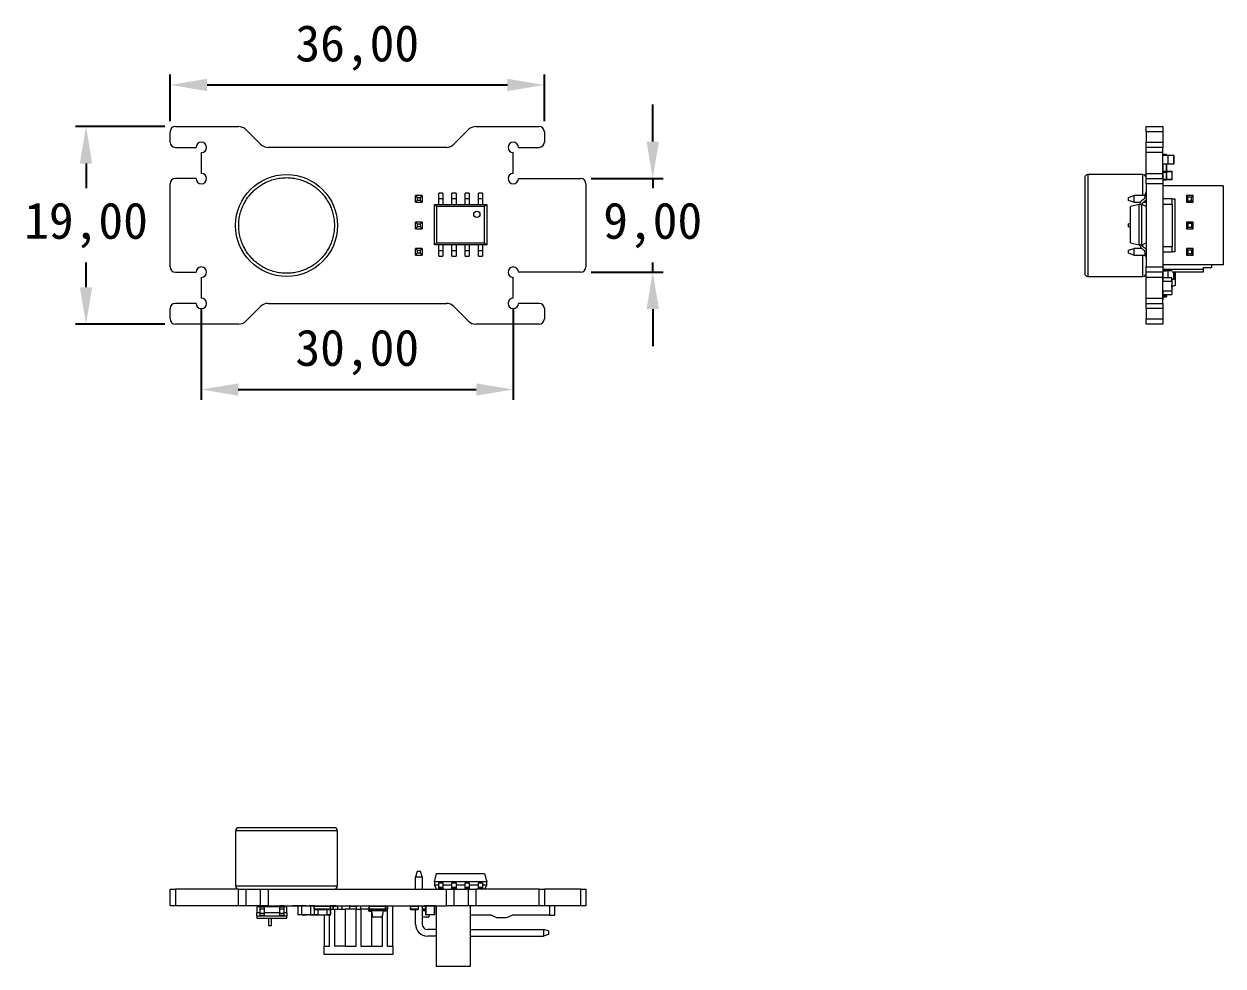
# Model space of a CAD drawing. Header units: millimetres. Extents: x 264 to 379, y 122 to 213.
import ezdxf

# ---------------------------------------------------------------- set-up
doc = ezdxf.new("R2010")
doc.units = ezdxf.units.MM
doc.header["$PDSIZE"] = -1
doc.dimstyles.new('ISO-25', dxfattribs={"dimtxt": 2.5, "dimasz": 2.5, "dimexe": 1.25, "dimexo": 0.625, "dimtad": 1, "dimtxsty": 'Standard', "dimcen": 2.5, "dimadec": 0, "dimazin": 0, "dimtfac": 1, "dimtmove": 0, "dimatfit": 3, "dimfxl": 1, "dimarcsym": 0})

# ---------------------------------------------------------------- blocks, each defined once
blk = doc.blocks.new('*D3')
at = {"color": 0, "lineweight": -2, "transparency": 16777216}
for p, q in [((277.89, 203.45), (277.89, 207.95)), ((313.89, 203.45), (313.89, 207.95)), ((281.45, 206.95), (310.33, 206.95))]:
    blk.add_line(p, q, dxfattribs=at)
at = {"color": 0, "transparency": 16777216}
for points in [[(281.45, 207.54), (281.45, 206.36), (277.89, 206.95)], [(310.33, 207.54), (310.33, 206.36), (313.89, 206.95)]]:
    blk.add_solid(points, dxfattribs=at)
at = {"layer": 'Defpoints', "color": 0, "transparency": 16777216}
for p in [(313.89, 206.95), (277.89, 202.45), (313.89, 202.45)]:
    blk.add_point(p, dxfattribs=at)
at = {"color": 0, "transparency": 16777216, "insert": (295.89, 210.51), "char_height": 3.5, "attachment_point": 5}
blk.add_mtext('36,00', dxfattribs=at)
blk = doc.blocks.new('*D4')
at = {"color": 0, "lineweight": -2, "transparency": 16777216}
for p, q in [((280.89, 185.45), (280.89, 176.66)), ((310.89, 185.45), (310.89, 176.66)), ((284.45, 177.66), (307.33, 177.66))]:
    blk.add_line(p, q, dxfattribs=at)
at = {"color": 0, "transparency": 16777216}
for points in [[(284.45, 178.25), (284.45, 177.07), (280.89, 177.66)], [(307.33, 178.25), (307.33, 177.07), (310.89, 177.66)]]:
    blk.add_solid(points, dxfattribs=at)
at = {"layer": 'Defpoints', "color": 0, "transparency": 16777216}
for p in [(280.89, 186.45), (310.89, 186.45), (310.89, 177.66)]:
    blk.add_point(p, dxfattribs=at)
at = {"color": 0, "transparency": 16777216, "insert": (295.89, 181.23), "char_height": 3.5, "attachment_point": 5}
blk.add_mtext('30,00', dxfattribs=at)
blk = doc.blocks.new('*D5')
at = {"color": 0, "lineweight": -2, "transparency": 16777216}
for p, q in [((277.39, 202.95), (268.8, 202.95)), ((269.8, 199.39), (269.8, 197.01)), ((269.8, 187.5), (269.8, 189.88)), ((277.39, 183.95), (268.8, 183.95))]:
    blk.add_line(p, q, dxfattribs=at)
at = {"color": 0, "transparency": 16777216}
for points in [[(269.2, 199.39), (270.39, 199.39), (269.8, 202.95)], [(269.2, 187.5), (270.39, 187.5), (269.8, 183.95)]]:
    blk.add_solid(points, dxfattribs=at)
at = {"layer": 'Defpoints', "color": 0, "transparency": 16777216}
for p in [(269.8, 202.95), (278.39, 202.95), (278.39, 183.95)]:
    blk.add_point(p, dxfattribs=at)
at = {"color": 0, "transparency": 16777216, "insert": (269.8, 193.45), "char_height": 3.5, "attachment_point": 5}
blk.add_mtext('19,00', dxfattribs=at)
blk = doc.blocks.new('*D6')
at = {"color": 0, "lineweight": -2, "transparency": 16777216}
for p, q in [((324.31, 201.5), (324.31, 205.06)), ((318.39, 197.95), (325.31, 197.95)), ((324.31, 197.95), (324.31, 197.01)), ((324.31, 188.95), (324.31, 189.88)), ((318.39, 188.95), (325.31, 188.95)), ((324.31, 185.39), (324.31, 181.83))]:
    blk.add_line(p, q, dxfattribs=at)
at = {"color": 0, "transparency": 16777216}
for points in [[(323.72, 201.5), (324.91, 201.5), (324.31, 197.95)], [(323.72, 185.39), (324.91, 185.39), (324.31, 188.95)]]:
    blk.add_solid(points, dxfattribs=at)
at = {"layer": 'Defpoints', "color": 0, "transparency": 16777216}
for p in [(317.39, 197.95), (324.31, 197.95), (317.39, 188.95)]:
    blk.add_point(p, dxfattribs=at)
at = {"color": 0, "transparency": 16777216, "insert": (324.31, 193.45), "char_height": 3.5, "attachment_point": 5}
blk.add_mtext('9,00', dxfattribs=at)

msp = doc.modelspace()

# ---------------------------------------------------------------- linework, layer by layer
at = {"color": 7, "linetype": 'Continuous', "lineweight": 15}
for p, q in [((277.891, 201.446), (277.891, 202.446)), ((278.391, 202.946), (284.476, 202.946)), ((286.598, 201.239), (285.183, 202.653)), ((306.598, 202.653), (305.183, 201.239)), ((307.305, 202.946), (313.391, 202.946)), ((313.891, 202.446), (313.891, 201.446)), ((371.767, 202.946), (373.367, 202.946)), ((371.767, 202.446), (371.767, 202.946)), ((373.367, 202.446), (371.767, 202.446)), ((371.767, 202.446), (371.767, 201.446)), ((373.367, 202.946), (373.367, 202.446)), ((373.367, 202.446), (373.367, 201.446)), ((278.391, 200.946), (280.391, 200.946)), ((304.476, 200.946), (287.305, 200.946)), ((311.391, 200.946), (313.391, 200.946)), ((371.767, 201.446), (373.367, 201.446)), ((371.767, 200.946), (371.767, 201.446)), ((373.367, 200.946), (371.767, 200.946)), ((371.767, 200.446), (371.767, 200.946)), ((373.367, 201.446), (373.367, 200.946)), ((373.367, 200.446), (373.367, 200.946)), ((280.891, 200.446), (280.891, 198.446)), ((310.891, 198.446), (310.891, 200.446)), ((373.367, 200.446), (371.767, 200.446)), ((371.767, 198.446), (371.767, 200.446)), ((373.367, 198.446), (373.367, 200.446)), ((373.417, 200.209), (373.367, 200.209)), ((373.877, 200.176), (373.367, 200.176)), ((373.417, 200.259), (373.417, 200.209)), ((373.697, 200.259), (373.417, 200.259)), ((373.417, 200.209), (373.697, 200.209)), ((373.697, 200.259), (373.697, 200.209)), ((373.747, 200.209), (373.697, 200.209)), ((373.747, 200.176), (373.747, 200.209)), ((373.877, 199.376), (373.877, 200.176)), ((374.425, 200.176), (373.877, 200.176)), ((374.425, 199.376), (374.425, 200.176)), ((374.467, 200.176), (374.425, 200.176)), ((374.467, 199.376), (374.467, 200.176)), ((371.767, 198.446), (373.367, 198.446)), ((371.767, 197.946), (371.767, 198.446)), ((373.367, 199.376), (373.877, 199.376)), ((373.417, 198.564), (373.367, 198.564)), ((373.367, 197.946), (373.367, 198.446)), ((373.417, 198.614), (373.417, 198.564)), ((373.697, 198.614), (373.417, 198.614)), ((373.417, 198.564), (373.697, 198.564)), ((373.417, 197.864), (373.417, 198.564)), ((373.697, 198.614), (373.697, 198.564)), ((373.697, 198.564), (373.697, 197.864)), ((373.747, 198.564), (373.697, 198.564)), ((373.747, 198.564), (373.747, 199.376)), ((373.747, 198.643), (374.247, 198.643)), ((373.747, 197.864), (373.747, 198.564)), ((373.877, 199.376), (374.425, 199.376)), ((374.247, 198.643), (374.247, 198.633)), ((374.247, 198.633), (374.247, 197.843)), ((374.257, 198.633), (374.247, 198.633)), ((374.257, 198.633), (374.257, 197.843)), ((374.425, 199.376), (374.467, 199.376)), ((277.891, 189.446), (277.891, 197.446)), ((280.391, 197.946), (278.391, 197.946)), ((311.391, 197.946), (317.391, 197.946)), ((317.891, 197.446), (317.891, 189.446)), ((371.467, 198.332), (366.167, 198.332)), ((371.767, 197.946), (373.367, 197.946)), ((371.767, 197.446), (371.767, 197.946)), ((373.367, 197.446), (371.767, 197.446)), ((371.767, 197.446), (371.767, 189.446)), ((373.367, 197.946), (373.367, 197.446)), ((373.367, 197.864), (373.417, 197.864)), ((373.367, 197.738), (373.377, 197.738)), ((373.367, 197.446), (373.367, 189.446)), ((379.167, 197.246), (373.367, 197.246)), ((373.377, 197.834), (373.377, 197.738)), ((373.697, 197.864), (373.417, 197.864)), ((373.417, 197.864), (373.417, 197.814)), ((373.417, 197.814), (373.697, 197.814)), ((373.697, 197.864), (373.697, 197.814)), ((373.697, 197.864), (373.747, 197.864)), ((374.247, 197.833), (373.736, 197.833)), ((374.247, 197.843), (374.247, 197.833)), ((374.257, 197.843), (374.247, 197.843)), ((379.167, 197.246), (379.167, 189.646)), ((302.131, 196.306), (301.491, 196.306)), ((301.491, 196.306), (301.661, 196.136)), ((301.491, 195.666), (301.491, 196.306)), ((301.661, 196.136), (301.961, 196.136)), ((301.661, 196.136), (301.661, 195.836)), ((301.961, 196.136), (302.131, 196.306)), ((301.961, 195.836), (301.961, 196.136)), ((302.131, 196.306), (302.131, 195.666)), ((304.129, 196.536), (303.729, 196.536)), ((303.729, 196.036), (303.729, 196.536)), ((304.129, 196.536), (304.129, 196.036)), ((305.399, 196.536), (304.999, 196.536)), ((304.999, 196.036), (304.999, 196.536)), ((305.399, 196.536), (305.399, 196.036)), ((306.669, 196.536), (306.269, 196.536)), ((306.269, 196.036), (306.269, 196.536)), ((306.669, 196.536), (306.669, 196.036)), ((307.939, 196.536), (307.539, 196.536)), ((307.539, 196.036), (307.539, 196.536)), ((307.939, 196.536), (307.939, 196.036)), ((370.087, 196.136), (370.58, 196.306)), ((370.087, 195.836), (370.087, 196.136)), ((370.58, 196.306), (370.58, 195.666)), ((371.643, 196.306), (370.58, 196.306)), ((371.668, 196.536), (371.615, 196.036)), ((371.767, 196.526), (371.668, 196.536)), ((375.797, 196.156), (375.647, 196.306)), ((376.287, 196.306), (375.647, 196.306)), ((375.647, 196.306), (375.647, 195.666)), ((376.137, 196.156), (375.797, 196.156)), ((375.797, 195.816), (375.797, 196.156)), ((376.137, 196.156), (376.287, 196.306)), ((376.137, 195.816), (376.137, 196.156)), ((376.287, 195.666), (376.287, 196.306)), ((301.661, 195.836), (301.491, 195.666)), ((301.491, 195.666), (302.131, 195.666)), ((301.961, 195.836), (301.661, 195.836)), ((302.131, 195.666), (301.961, 195.836)), ((303.524, 195.266), (303.324, 195.466)), ((303.324, 195.466), (308.344, 195.466)), ((303.324, 191.566), (303.324, 195.466)), ((308.144, 195.266), (303.524, 195.266)), ((303.524, 195.266), (303.524, 191.766)), ((303.729, 196.036), (304.129, 196.036)), ((304.999, 196.036), (305.399, 196.036)), ((306.269, 196.036), (306.669, 196.036)), ((307.539, 196.036), (307.939, 196.036)), ((308.344, 195.466), (308.144, 195.266)), ((308.144, 191.766), (308.144, 195.266)), ((308.344, 195.466), (308.344, 191.566)), ((370.58, 195.666), (370.087, 195.836)), ((371.067, 195.466), (370.267, 195.266)), ((370.267, 191.766), (370.267, 195.266)), ((370.58, 195.666), (371.222, 195.666)), ((371.067, 195.466), (371.067, 191.566)), ((371.067, 195.466), (371.367, 195.466)), ((371.367, 191.566), (371.367, 195.466)), ((371.767, 195.266), (371.367, 195.466)), ((371.49, 195.666), (371.767, 195.666)), ((374.267, 195.996), (373.367, 195.996)), ((373.367, 195.496), (374.267, 195.496)), ((374.267, 195.496), (374.267, 195.996)), ((374.267, 195.996), (374.517, 195.996)), ((374.267, 195.496), (374.267, 191.396)), ((374.517, 195.996), (374.517, 190.896)), ((375.647, 195.666), (375.797, 195.816)), ((375.647, 195.666), (376.287, 195.666)), ((375.797, 195.816), (376.137, 195.816)), ((376.287, 195.666), (376.137, 195.816)), ((301.491, 193.766), (301.661, 193.596)), ((301.491, 193.126), (301.491, 193.766)), ((302.131, 193.766), (301.491, 193.766)), ((301.961, 193.596), (302.131, 193.766)), ((302.131, 193.766), (302.131, 193.126)), ((375.647, 193.766), (375.797, 193.616)), ((376.287, 193.766), (375.647, 193.766)), ((375.647, 193.766), (375.647, 193.126)), ((376.287, 193.766), (376.137, 193.616)), ((376.287, 193.126), (376.287, 193.766)), ((301.661, 193.296), (301.491, 193.126)), ((301.491, 193.126), (302.131, 193.126)), ((301.661, 193.596), (301.661, 193.296)), ((301.661, 193.596), (301.961, 193.596)), ((301.961, 193.296), (301.661, 193.296)), ((301.961, 193.296), (301.961, 193.596)), ((302.131, 193.126), (301.961, 193.296)), ((370.087, 193.596), (370.267, 193.658)), ((370.087, 193.296), (370.087, 193.596)), ((370.267, 193.234), (370.087, 193.296)), ((375.797, 193.276), (375.647, 193.126)), ((375.647, 193.126), (376.287, 193.126)), ((376.137, 193.616), (375.797, 193.616)), ((375.797, 193.616), (375.797, 193.276)), ((375.797, 193.276), (376.137, 193.276)), ((376.137, 193.616), (376.137, 193.276)), ((376.137, 193.276), (376.287, 193.126)), ((303.324, 191.566), (303.524, 191.766)), ((308.344, 191.566), (303.324, 191.566)), ((303.524, 191.766), (308.144, 191.766)), ((308.144, 191.766), (308.344, 191.566)), ((370.267, 191.766), (371.067, 191.566)), ((371.367, 191.566), (371.067, 191.566)), ((371.367, 191.566), (371.767, 191.766)), ((301.491, 191.226), (301.661, 191.056)), ((301.491, 190.586), (301.491, 191.226)), ((302.131, 191.226), (301.491, 191.226)), ((301.661, 190.756), (301.491, 190.586)), ((301.491, 190.586), (302.131, 190.586)), ((301.661, 191.056), (301.661, 190.756)), ((301.661, 191.056), (301.961, 191.056)), ((301.961, 190.756), (301.661, 190.756)), ((301.961, 191.056), (302.131, 191.226)), ((301.961, 190.756), (301.961, 191.056)), ((302.131, 190.586), (301.961, 190.756)), ((302.131, 191.226), (302.131, 190.586)), ((304.129, 190.995), (303.729, 190.995)), ((303.729, 190.495), (303.729, 190.995)), ((303.729, 190.495), (304.129, 190.495)), ((304.129, 190.995), (304.129, 190.495)), ((305.399, 190.995), (304.999, 190.995)), ((304.999, 190.495), (304.999, 190.995)), ((304.999, 190.495), (305.399, 190.495)), ((305.399, 190.995), (305.399, 190.495)), ((306.669, 190.995), (306.269, 190.995)), ((306.269, 190.495), (306.269, 190.995)), ((306.269, 190.495), (306.669, 190.495)), ((306.669, 190.995), (306.669, 190.495)), ((307.939, 190.995), (307.539, 190.995)), ((307.539, 190.495), (307.539, 190.995)), ((307.539, 190.495), (307.939, 190.495)), ((307.939, 190.995), (307.939, 190.495)), ((370.087, 191.056), (370.58, 191.226)), ((370.087, 190.756), (370.087, 191.056)), ((370.58, 190.586), (370.087, 190.756)), ((370.58, 191.226), (370.58, 190.586)), ((371.349, 191.226), (370.58, 191.226)), ((370.58, 190.586), (371.658, 190.586)), ((371.615, 190.995), (371.668, 190.495)), ((371.767, 191.226), (371.661, 191.226)), ((371.668, 190.495), (371.767, 190.505)), ((374.267, 191.396), (373.367, 191.396)), ((373.367, 190.896), (374.267, 190.896)), ((374.267, 190.896), (374.267, 191.396)), ((374.517, 190.896), (374.267, 190.896)), ((375.647, 191.226), (375.797, 191.076)), ((376.287, 191.226), (375.647, 191.226)), ((375.647, 191.226), (375.647, 190.586)), ((375.797, 190.736), (375.647, 190.586)), ((375.647, 190.586), (376.287, 190.586)), ((376.137, 191.076), (375.797, 191.076)), ((375.797, 191.076), (375.797, 190.736)), ((375.797, 190.736), (376.137, 190.736)), ((376.287, 191.226), (376.137, 191.076)), ((376.137, 191.076), (376.137, 190.736)), ((376.137, 190.736), (376.287, 190.586)), ((376.287, 190.586), (376.287, 191.226)), ((371.767, 189.446), (373.367, 189.446)), ((371.767, 188.946), (371.767, 189.446)), ((379.167, 189.646), (373.367, 189.646)), ((373.367, 189.446), (373.367, 188.946)), ((377.267, 189.192), (373.367, 189.192)), ((373.367, 189.172), (373.377, 189.172)), ((373.377, 189.172), (373.377, 189.064)), ((373.697, 189.064), (373.697, 189.192)), ((377.267, 189.392), (378.067, 189.392)), ((377.267, 189.392), (377.267, 189.192)), ((377.267, 189.192), (377.267, 188.938)), ((378.067, 189.646), (378.067, 189.392)), ((278.391, 188.946), (280.391, 188.946)), ((280.891, 188.446), (280.891, 186.446)), ((310.891, 186.446), (310.891, 188.446)), ((317.391, 188.946), (311.391, 188.946)), ((366.167, 188.532), (371.467, 188.532)), ((373.367, 188.946), (371.767, 188.946)), ((371.767, 188.446), (371.767, 188.946)), ((373.367, 188.446), (371.767, 188.446)), ((371.767, 186.446), (371.767, 188.446)), ((373.877, 189.064), (373.367, 189.064)), ((373.367, 188.446), (373.367, 188.946)), ((373.367, 188.9), (373.377, 188.9)), ((373.367, 186.446), (373.367, 188.446)), ((373.367, 188), (373.377, 188)), ((373.377, 189.067), (373.387, 189.067)), ((373.377, 188.9), (373.377, 188)), ((373.387, 188.39), (373.377, 188.39)), ((373.387, 188.05), (373.377, 188.05)), ((373.387, 189.077), (373.697, 189.077)), ((373.387, 189.077), (373.387, 189.067)), ((374.247, 188.4), (373.387, 188.4)), ((373.387, 188.39), (373.387, 188.4)), ((373.387, 188.05), (373.387, 188.39)), ((374.247, 188.39), (373.387, 188.39)), ((374.247, 188.05), (373.387, 188.05)), ((373.387, 187.15), (373.387, 188.05)), ((373.467, 189.081), (373.697, 189.121)), ((373.467, 189.081), (373.467, 189.077)), ((374.261, 189.064), (373.877, 189.064)), ((373.877, 188.4), (373.877, 189.064)), ((374.247, 188.4), (374.247, 188.39)), ((374.247, 188.39), (374.247, 188.05)), ((374.257, 188.39), (374.247, 188.39)), ((374.257, 188.05), (374.247, 188.05)), ((374.247, 188.05), (374.247, 187.15)), ((374.257, 188.05), (374.257, 188.39)), ((374.257, 188.264), (374.425, 188.264)), ((377.267, 188.938), (374.261, 188.938)), ((374.425, 188.264), (374.467, 188.264)), ((374.467, 188.938), (374.467, 188.264)), ((374.567, 188.938), (374.567, 187.659)), ((373.367, 187.2), (373.377, 187.2)), ((373.377, 187.2), (373.377, 186.3)), ((373.377, 187.15), (373.387, 187.15)), ((373.387, 187.15), (373.387, 186.81)), ((373.387, 187.15), (374.247, 187.15)), ((374.257, 187.697), (374.247, 187.697)), ((374.257, 187.593), (374.247, 187.593)), ((374.247, 187.586), (374.367, 187.586)), ((374.247, 187.463), (374.257, 187.463)), ((374.247, 187.15), (374.247, 186.81)), ((374.247, 187.15), (374.257, 187.15)), ((374.257, 187.15), (374.257, 186.81)), ((374.268, 187.538), (374.268, 187.586)), ((374.567, 187.659), (374.367, 187.586)), ((280.391, 185.946), (278.391, 185.946)), ((287.305, 185.946), (304.476, 185.946)), ((313.391, 185.946), (311.391, 185.946)), ((371.767, 186.446), (373.367, 186.446)), ((371.767, 185.946), (371.767, 186.446)), ((371.767, 185.946), (373.367, 185.946)), ((371.767, 185.446), (371.767, 185.946)), ((373.367, 185.946), (373.367, 186.446)), ((373.367, 186.3), (373.377, 186.3)), ((373.367, 185.946), (373.367, 185.446)), ((373.377, 186.81), (373.387, 186.81)), ((373.387, 186.81), (374.247, 186.81)), ((373.387, 186.81), (373.387, 186.8)), ((373.387, 186.8), (374.247, 186.8)), ((373.417, 186.8), (373.411, 186.8)), ((373.417, 186.8), (373.697, 186.8)), ((373.697, 186.624), (373.417, 186.624)), ((373.417, 186.624), (373.417, 186.574)), ((373.417, 186.574), (373.697, 186.574)), ((373.702, 186.8), (373.697, 186.8)), ((373.697, 186.624), (373.697, 186.574)), ((373.697, 186.624), (373.747, 186.624)), ((373.747, 186.624), (373.747, 186.8)), ((374.247, 186.81), (374.247, 186.8)), ((374.247, 186.81), (374.257, 186.81)), ((277.891, 184.446), (277.891, 185.446)), ((285.183, 184.239), (286.598, 185.653)), ((305.183, 185.653), (306.598, 184.239)), ((313.891, 185.446), (313.891, 184.446)), ((373.367, 185.446), (371.767, 185.446)), ((371.767, 185.446), (371.767, 184.446)), ((373.367, 185.446), (373.367, 184.446)), ((284.476, 183.946), (278.391, 183.946)), ((313.391, 183.946), (307.305, 183.946)), ((371.767, 184.446), (373.367, 184.446)), ((371.767, 183.946), (371.767, 184.446)), ((373.367, 183.946), (371.767, 183.946)), ((373.367, 184.446), (373.367, 183.946)), ((284.19, 135.221), (284.19, 129.921)), ((293.99, 129.921), (293.99, 135.221)), ((301.661, 131.301), (301.491, 130.807)), ((301.491, 129.621), (301.491, 130.807)), ((301.491, 130.807), (302.131, 130.807)), ((301.961, 131.301), (301.661, 131.301)), ((302.131, 130.807), (301.961, 131.301)), ((302.131, 130.807), (302.131, 129.621)), ((303.324, 130.321), (303.524, 131.121)), ((303.524, 131.121), (308.144, 131.121)), ((308.144, 131.121), (308.344, 130.321)), ((277.891, 128.021), (277.891, 129.621)), ((277.891, 129.621), (278.391, 129.621)), ((278.391, 129.621), (278.391, 128.021)), ((284.476, 129.621), (278.391, 129.621)), ((284.476, 128.021), (284.476, 129.621)), ((284.476, 129.621), (285.183, 129.621)), ((285.183, 129.621), (285.183, 128.021)), ((285.183, 129.621), (286.598, 129.621)), ((286.598, 128.021), (286.598, 129.621)), ((286.598, 129.621), (287.305, 129.621)), ((287.305, 129.621), (287.305, 128.021)), ((287.305, 129.621), (304.476, 129.621)), ((303.324, 130.321), (303.324, 130.021)), ((308.344, 130.321), (303.324, 130.321)), ((303.524, 129.621), (303.324, 130.021)), ((303.324, 130.021), (303.729, 130.021)), ((303.729, 130.221), (304.129, 130.221)), ((304.129, 129.773), (303.729, 129.773)), ((303.729, 129.72), (303.729, 129.773)), ((303.729, 129.72), (304.129, 129.72)), ((303.729, 129.621), (303.729, 129.72)), ((304.129, 130.021), (304.999, 130.021)), ((304.129, 129.773), (304.129, 129.72)), ((304.129, 129.72), (304.129, 129.621)), ((304.476, 128.021), (304.476, 129.621)), ((304.476, 129.621), (305.183, 129.621)), ((304.999, 130.221), (305.399, 130.221)), ((305.399, 129.773), (304.999, 129.773)), ((304.999, 129.72), (304.999, 129.773)), ((304.999, 129.72), (305.399, 129.72)), ((304.999, 129.621), (304.999, 129.72)), ((305.183, 129.621), (305.183, 128.021)), ((305.183, 129.621), (306.598, 129.621)), ((305.399, 130.021), (306.269, 130.021)), ((305.399, 129.773), (305.399, 129.72)), ((305.399, 129.72), (305.399, 129.621)), ((306.269, 130.221), (306.669, 130.221)), ((306.669, 129.773), (306.269, 129.773)), ((306.269, 129.72), (306.269, 129.773)), ((306.269, 129.72), (306.669, 129.72)), ((306.269, 129.621), (306.269, 129.72)), ((306.598, 128.021), (306.598, 129.621)), ((306.598, 129.621), (307.305, 129.621)), ((306.669, 130.021), (307.539, 130.021)), ((306.669, 129.773), (306.669, 129.72)), ((306.669, 129.72), (306.669, 129.621)), ((307.305, 129.621), (307.305, 128.021)), ((313.391, 129.621), (307.305, 129.621)), ((307.539, 130.221), (307.939, 130.221)), ((307.939, 129.773), (307.539, 129.773)), ((307.539, 129.72), (307.539, 129.773)), ((307.539, 129.72), (307.939, 129.72)), ((307.539, 129.621), (307.539, 129.72)), ((307.939, 130.021), (308.344, 130.021)), ((307.939, 129.773), (307.939, 129.72)), ((307.939, 129.72), (307.939, 129.621)), ((308.344, 130.021), (308.144, 129.621)), ((308.344, 130.021), (308.344, 130.321)), ((313.391, 128.021), (313.391, 129.621)), ((313.391, 129.621), (313.891, 129.621)), ((313.891, 129.621), (313.891, 128.021)), ((317.391, 129.621), (313.891, 129.621)), ((317.391, 128.021), (317.391, 129.621)), ((317.391, 129.621), (317.891, 129.621)), ((317.891, 129.621), (317.891, 128.021)), ((278.391, 128.021), (277.891, 128.021)), ((284.476, 128.021), (278.391, 128.021)), ((285.183, 128.021), (284.476, 128.021)), ((286.598, 128.021), (285.183, 128.021)), ((286.523, 127.921), (286.223, 127.921)), ((286.223, 127.921), (286.223, 127.321)), ((286.223, 127.021), (286.223, 127.321)), ((286.523, 127.321), (286.223, 127.321)), ((289.123, 127.021), (286.223, 127.021)), ((286.223, 127.021), (286.223, 126.821)), ((286.923, 128.019), (286.523, 128.019)), ((286.523, 128.019), (286.523, 127.869)), ((286.523, 128.019), (286.923, 128.019)), ((286.523, 128.019), (286.523, 128.019)), ((286.923, 127.869), (286.523, 127.869)), ((286.523, 127.869), (286.523, 127.72)), ((286.523, 127.72), (286.923, 127.72)), ((286.523, 127.72), (286.523, 127.27)), ((286.923, 127.27), (286.523, 127.27)), ((286.523, 127.27), (286.523, 127.12)), ((286.523, 127.12), (286.923, 127.12)), ((287.305, 128.021), (286.598, 128.021)), ((286.923, 128.019), (286.923, 127.869)), ((286.923, 128.019), (286.923, 128.019)), ((288.423, 127.921), (286.923, 127.921)), ((286.923, 127.869), (286.923, 127.72)), ((286.923, 127.72), (286.923, 127.27)), ((288.423, 127.321), (286.923, 127.321)), ((286.923, 127.27), (286.923, 127.12)), ((287.305, 128.021), (304.476, 128.021)), ((287.34, 128.021), (287.34, 127.921)), ((287.473, 128.021), (287.473, 127.921)), ((287.873, 127.921), (287.873, 128.021)), ((288.823, 128.019), (288.423, 128.019)), ((288.423, 128.019), (288.423, 127.869)), ((288.423, 128.019), (288.823, 128.019)), ((288.423, 128.019), (288.423, 128.019)), ((288.823, 127.869), (288.423, 127.869)), ((288.423, 127.869), (288.423, 127.72)), ((288.423, 127.72), (288.823, 127.72)), ((288.423, 127.72), (288.423, 127.27)), ((288.823, 127.27), (288.423, 127.27)), ((288.423, 127.27), (288.423, 127.12)), ((288.423, 127.12), (288.823, 127.12)), ((288.823, 128.019), (288.823, 127.869)), ((288.823, 128.019), (288.823, 128.019)), ((289.123, 127.921), (288.823, 127.921)), ((288.823, 127.869), (288.823, 127.72)), ((288.823, 127.72), (288.823, 127.27)), ((289.123, 127.321), (288.823, 127.321)), ((288.823, 127.27), (288.823, 127.12)), ((289.123, 127.321), (289.123, 127.921)), ((289.123, 127.321), (289.123, 127.021)), ((289.123, 126.821), (289.123, 127.021)), ((289.675, 128.021), (289.675, 128.011)), ((290.575, 128.011), (289.675, 128.011)), ((290.175, 128.001), (290.175, 127.141)), ((290.185, 128.001), (290.175, 128.001)), ((290.185, 127.141), (290.175, 127.141)), ((290.185, 128.011), (290.185, 128.001)), ((290.525, 128.001), (290.185, 128.001)), ((290.185, 128.001), (290.185, 127.141)), ((290.525, 127.141), (290.185, 127.141)), ((290.185, 127.141), (290.185, 127.131)), ((290.525, 127.131), (290.185, 127.131)), ((290.525, 128.011), (290.525, 128.001)), ((290.525, 128.001), (290.525, 127.141)), ((290.525, 128.001), (291.425, 128.001)), ((290.525, 127.141), (290.525, 127.131)), ((291.425, 127.141), (290.525, 127.141)), ((290.575, 128.021), (290.575, 128.011)), ((290.984, 128.011), (290.575, 128.011)), ((290.581, 128.001), (290.585, 128.006)), ((290.59, 128.01), (290.591, 128.011)), ((290.594, 128.011), (290.594, 128.001)), ((290.594, 127.141), (290.594, 127.131)), ((290.594, 127.131), (290.831, 127.131)), ((290.838, 127.141), (290.838, 127.131)), ((290.934, 128.011), (290.934, 128.001)), ((290.934, 127.141), (290.934, 127.131)), ((290.967, 127.131), (290.967, 127.141)), ((290.984, 128.021), (290.984, 128.011)), ((291.072, 127.131), (291.072, 127.141)), ((291.236, 128.011), (291.236, 128.021)), ((291.743, 128.011), (291.236, 128.011)), ((291.286, 127.131), (291.286, 127.141)), ((291.391, 127.131), (291.391, 127.141)), ((291.425, 128.001), (291.425, 128.011)), ((291.425, 127.141), (291.425, 128.001)), ((291.425, 127.131), (291.425, 127.141)), ((291.425, 127.131), (291.746, 127.131)), ((291.723, 127.971), (291.723, 127.691)), ((291.773, 127.971), (291.723, 127.971)), ((291.773, 127.691), (291.723, 127.691)), ((291.736, 127.658), (291.736, 127.141)), ((291.746, 127.141), (291.736, 127.141)), ((292.086, 127.141), (291.746, 127.141)), ((291.746, 127.141), (291.746, 127.131)), ((291.746, 127.131), (292.086, 127.131)), ((291.773, 128.021), (291.773, 127.971)), ((291.773, 127.691), (291.773, 127.971)), ((291.773, 127.971), (293.273, 127.971)), ((293.273, 127.691), (291.773, 127.691)), ((291.773, 127.691), (291.773, 127.641)), ((291.773, 127.641), (293.273, 127.641)), ((292.086, 127.641), (292.086, 127.141)), ((292.086, 127.141), (292.086, 127.131)), ((292.086, 127.141), (292.986, 127.141)), ((292.086, 127.131), (292.174, 127.131)), ((292.174, 127.131), (292.174, 127.141)), ((292.438, 127.131), (292.438, 127.141)), ((292.543, 127.131), (292.543, 127.141)), ((292.642, 127.131), (292.642, 127.141)), ((292.672, 127.141), (292.672, 127.131)), ((292.701, 127.141), (292.701, 124.121)), ((292.986, 127.141), (292.986, 127.641)), ((292.986, 127.131), (292.986, 127.141)), ((293.326, 127.141), (292.986, 127.141)), ((292.986, 127.131), (293.326, 127.131)), ((293.231, 124.121), (293.231, 127.131)), ((293.273, 127.971), (293.273, 128.021)), ((293.273, 127.971), (293.273, 127.691)), ((293.323, 127.971), (293.273, 127.971)), ((293.273, 127.641), (293.273, 127.691)), ((293.323, 127.691), (293.273, 127.691)), ((293.836, 128.011), (293.303, 128.011)), ((293.323, 127.691), (293.323, 127.971)), ((293.326, 128.001), (293.326, 128.011)), ((293.326, 127.141), (293.326, 128.001)), ((293.326, 128.001), (293.336, 128.001)), ((293.326, 127.131), (293.326, 127.141)), ((293.336, 127.141), (293.326, 127.141)), ((293.336, 127.141), (293.336, 128.001)), ((293.336, 127.691), (293.691, 127.691)), ((293.539, 127.971), (293.539, 127.691)), ((293.589, 127.971), (293.539, 127.971)), ((293.589, 127.691), (293.589, 127.971)), ((293.691, 127.691), (293.691, 124.121)), ((293.691, 127.691), (294.731, 127.691)), ((293.836, 128.021), (293.836, 128.011)), ((293.975, 128.021), (293.975, 127.691)), ((294.435, 127.691), (294.435, 128.021)), ((294.731, 127.691), (294.731, 124.121)), ((295.771, 127.691), (294.731, 127.691)), ((295.13, 127.971), (295.13, 127.691)), ((295.18, 127.971), (295.13, 127.971)), ((295.18, 128.021), (295.18, 127.971)), ((295.18, 127.691), (295.18, 127.971)), ((295.771, 128.021), (295.771, 127.691)), ((295.771, 124.121), (295.771, 127.691)), ((295.771, 127.691), (296.231, 127.691)), ((296.231, 127.691), (296.231, 128.021)), ((296.231, 127.691), (296.231, 124.121)), ((297.014, 127.691), (296.231, 127.691)), ((297.014, 127.971), (297.014, 127.691)), ((297.064, 127.971), (297.014, 127.971)), ((297.064, 127.691), (297.014, 127.691)), ((297.018, 127.991), (297.018, 128.021)), ((297.018, 127.511), (297.018, 127.671)), ((297.028, 127.511), (297.018, 127.511)), ((297.028, 128.021), (297.028, 128.006)), ((297.028, 127.656), (297.028, 127.511)), ((297.028, 127.521), (297.028, 127.656)), ((297.028, 127.521), (297.028, 127.511)), ((297.028, 127.521), (297.279, 127.521)), ((298.628, 127.521), (297.028, 127.521)), ((297.028, 127.511), (297.279, 127.511)), ((297.064, 128.021), (297.064, 127.971)), ((297.064, 127.691), (297.064, 127.971)), ((297.064, 127.971), (298.564, 127.971)), ((297.064, 127.691), (297.064, 127.641)), ((298.564, 127.691), (297.064, 127.691)), ((297.064, 127.641), (298.564, 127.641)), ((297.271, 127.511), (297.271, 124.121)), ((297.279, 127.511), (297.279, 127.521)), ((297.372, 126.963), (297.279, 127.521)), ((298.376, 127.521), (297.279, 127.521)), ((298.234, 126.921), (297.421, 126.921)), ((298.376, 127.521), (298.283, 126.963)), ((298.311, 124.121), (298.311, 127.127)), ((298.376, 127.521), (298.628, 127.521)), ((298.376, 127.511), (298.376, 127.521)), ((298.628, 127.511), (298.376, 127.511)), ((298.564, 127.971), (298.564, 128.021)), ((298.564, 127.971), (298.564, 127.691)), ((298.614, 127.971), (298.564, 127.971)), ((298.564, 127.641), (298.564, 127.691)), ((298.614, 127.691), (298.564, 127.691)), ((298.614, 127.691), (298.614, 127.971)), ((298.628, 127.511), (298.628, 128.021)), ((298.628, 128.021), (298.628, 127.521)), ((298.628, 127.521), (298.628, 127.511)), ((298.628, 127.511), (298.638, 127.511)), ((298.638, 128.021), (298.638, 127.511)), ((298.638, 127.691), (298.771, 127.691)), ((298.771, 127.691), (298.771, 124.121)), ((298.801, 127.691), (298.771, 127.691)), ((298.801, 128.021), (298.801, 127.691)), ((299.301, 124.121), (299.301, 128.021)), ((300.989, 127.971), (300.989, 127.691)), ((301.039, 127.971), (300.989, 127.971)), ((301.039, 127.691), (300.989, 127.691)), ((301.039, 128.021), (301.039, 127.971)), ((301.039, 127.691), (301.039, 127.971)), ((301.039, 127.971), (301.739, 127.971)), ((301.739, 127.691), (301.039, 127.691)), ((301.039, 127.691), (301.039, 127.641)), ((301.039, 127.641), (301.739, 127.641)), ((301.491, 126.241), (301.491, 127.641)), ((301.739, 127.971), (301.739, 128.021)), ((301.739, 127.971), (301.739, 127.691)), ((301.789, 127.971), (301.739, 127.971)), ((301.739, 127.641), (301.739, 127.691)), ((301.789, 127.691), (301.739, 127.691)), ((301.789, 127.691), (301.789, 127.971)), ((302.131, 128.021), (302.131, 126.241)), ((302.131, 127.641), (302.5, 127.641)), ((302.5, 127.521), (302.131, 127.521)), ((302.728, 126.921), (302.131, 126.921)), ((302.405, 128.021), (302.405, 128.011)), ((303.405, 128.011), (302.405, 128.011)), ((302.5, 127.141), (302.5, 128.001)), ((302.5, 128.001), (302.51, 128.001)), ((302.51, 127.141), (302.5, 127.141)), ((302.51, 128.011), (302.51, 128.001)), ((302.51, 127.141), (302.51, 128.001)), ((302.51, 128.001), (303.3, 128.001)), ((303.3, 127.141), (302.51, 127.141)), ((302.51, 127.131), (302.51, 127.141)), ((303.3, 127.131), (302.51, 127.131)), ((302.806, 127.131), (302.778, 126.963)), ((303.3, 128.011), (303.3, 128.001)), ((303.3, 128.001), (303.3, 127.141)), ((303.31, 128.001), (303.3, 128.001)), ((303.3, 127.131), (303.3, 127.141)), ((303.31, 127.141), (303.3, 127.141)), ((303.31, 128.001), (303.31, 127.141)), ((303.405, 128.021), (303.405, 128.011)), ((303.491, 128.021), (303.491, 122.221)), ((305.183, 128.021), (304.476, 128.021)), ((306.598, 128.021), (305.183, 128.021)), ((307.305, 128.021), (306.598, 128.021)), ((306.791, 122.221), (306.791, 128.021)), ((308.791, 127.121), (306.791, 127.121)), ((313.391, 128.021), (307.305, 128.021)), ((308.791, 127.121), (309.291, 126.871)), ((309.291, 126.871), (310.291, 126.871)), ((310.291, 126.871), (310.791, 127.121)), ((314.391, 127.121), (310.791, 127.121)), ((313.891, 128.021), (313.391, 128.021)), ((317.391, 128.021), (313.891, 128.021)), ((314.391, 128.021), (314.391, 127.121)), ((314.391, 127.121), (314.891, 127.121)), ((314.891, 127.121), (314.891, 128.021)), ((317.891, 128.021), (317.391, 128.021)), ((286.223, 126.821), (289.123, 126.821)), ((287.34, 126.821), (287.34, 126.121)), ((287.34, 126.121), (287.64, 126.121)), ((287.64, 126.121), (287.64, 126.821)), ((303.491, 125.741), (302.631, 125.741)), ((306.791, 125.741), (313.791, 125.741)), ((313.791, 125.741), (313.791, 125.101)), ((314.291, 125.591), (313.791, 125.741)), ((303.491, 125.101), (302.631, 125.101)), ((306.791, 125.101), (313.791, 125.101)), ((314.291, 125.251), (313.791, 125.101)), ((314.291, 125.591), (314.291, 125.251)), ((292.701, 124.121), (293.231, 124.121)), ((292.701, 123.321), (292.701, 124.121)), ((294.731, 124.121), (293.691, 124.121)), ((294.731, 124.121), (295.771, 124.121)), ((296.231, 124.121), (297.271, 124.121)), ((297.271, 124.121), (298.311, 124.121)), ((298.771, 124.121), (299.301, 124.121)), ((299.301, 124.121), (299.301, 123.321)), ((299.301, 123.321), (292.701, 123.321)), ((303.491, 122.221), (306.791, 122.221))]:
    msp.add_line(p, q, dxfattribs=at)
at = {"color": 8, "linetype": 'Continuous', "lineweight": 15}
for p, q in [((373.417, 200.176), (373.417, 200.209)), ((373.697, 200.209), (373.697, 200.176)), ((373.417, 198.614), (373.417, 199.376)), ((373.697, 199.376), (373.697, 198.614)), ((373.747, 198.633), (374.247, 198.633)), ((366.167, 198.332), (366.167, 193.432)), ((371.467, 196.306), (371.467, 198.332)), ((374.247, 197.843), (373.742, 197.843)), ((371.467, 195.416), (371.467, 195.645)), ((366.167, 193.432), (366.167, 188.532)), ((371.467, 191.374), (371.467, 191.616)), ((371.467, 188.532), (371.467, 190.586)), ((373.387, 189.067), (373.697, 189.067)), ((373.387, 189.064), (373.387, 189.067)), ((374.425, 188.264), (374.425, 188.938)), ((373.377, 186.624), (373.417, 186.624)), ((373.417, 186.8), (373.417, 186.8)), ((373.417, 186.624), (373.417, 186.8)), ((373.697, 186.8), (373.697, 186.8)), ((373.697, 186.8), (373.697, 186.624)), ((293.99, 135.221), (284.19, 135.221)), ((284.19, 129.921), (293.99, 129.921)), ((291.425, 128.001), (291.733, 128.001)), ((291.736, 127.141), (291.425, 127.141)), ((291.746, 127.649), (291.746, 127.141)), ((293.313, 128.001), (293.326, 128.001)), ((293.589, 128.011), (293.589, 127.971)), ((293.589, 127.971), (293.975, 127.971)), ((295.18, 127.971), (295.771, 127.971)), ((302.131, 127.971), (302.5, 127.971)), ((302.5, 127.691), (302.131, 127.691))]:
    msp.add_line(p, q, dxfattribs=at)
at = {"color": 7, "linetype": 'Continuous', "lineweight": 15}
for centre, radius in [((289.09, 193.432), 4.9), ((307.394, 194.516), 0.3)]:
    msp.add_circle(centre, radius, dxfattribs=at)
for centre, radius, start, end in [((278.391, 202.446), 0.5, 90, 180), ((284.476, 201.946), 1, 45, 90), ((307.305, 201.946), 1, 90, 135), ((313.391, 202.446), 0.5, 0, 90), ((278.391, 201.446), 0.5, 180, 270), ((280.891, 200.946), 0.5, 270, 180), ((287.305, 201.946), 1, 225, 270), ((304.476, 201.946), 1, 270, 315), ((310.891, 200.946), 0.5, 0, 270), ((313.391, 201.446), 0.5, 270, 0), ((373.417, 200.209), 0.05, 90, 180), ((373.697, 200.209), 0.05, 0, 90), ((280.891, 197.946), 0.5, 180, 90), ((310.891, 197.946), 0.5, 90, 0), ((373.417, 198.564), 0.05, 90, 180), ((373.697, 198.564), 0.05, 0, 90), ((374.247, 198.633), 0.01, 0, 90), ((278.391, 197.446), 0.5, 90, 180), ((317.391, 197.446), 0.5, 0, 90), ((366.167, 198.032), 0.3, 90, 180), ((371.467, 198.032), 0.3, 0, 90), ((373.417, 197.864), 0.05, 180, 270), ((373.697, 197.864), 0.05, 270, 0), ((374.247, 197.843), 0.01, 270, 0), ((278.391, 189.446), 0.5, 180, 270), ((280.891, 188.946), 0.5, 270, 180), ((310.891, 188.946), 0.5, 0, 270), ((317.391, 189.446), 0.5, 270, 0), ((366.167, 188.832), 0.3, 180, 270), ((371.467, 188.832), 0.3, 270, 0), ((373.387, 189.067), 0.01, 90, 180), ((373.387, 188.39), 0.01, 90, 180), ((374.247, 188.39), 0.01, 0, 90), ((374.118, 187.538), 0.15, 329.15579, 0), ((278.391, 185.446), 0.5, 90, 180), ((280.891, 185.946), 0.5, 180, 90), ((287.305, 184.946), 1, 90, 135), ((304.476, 184.946), 1, 45, 90), ((310.891, 185.946), 0.5, 90, 0), ((313.391, 185.446), 0.5, 0, 90), ((373.387, 186.81), 0.01, 180, 270), ((373.417, 186.624), 0.05, 216.8699, 270), ((373.697, 186.624), 0.05, 270, 0), ((374.247, 186.81), 0.01, 270, 0), ((278.391, 184.446), 0.5, 180, 270), ((284.476, 184.946), 1, 270, 315), ((307.305, 184.946), 1, 225, 270), ((313.391, 184.446), 0.5, 270, 0), ((284.49, 135.221), 0.3, 90, 180), ((293.69, 135.221), 0.3, 0, 90), ((284.49, 129.921), 0.3, 180, 270), ((293.69, 129.921), 0.3, 270, 0), ((290.185, 128.001), 0.01, 90, 180), ((290.185, 127.141), 0.01, 180, 270), ((290.594, 128.001), 0.01, 90, 180), ((290.594, 127.141), 0.01, 180, 270), ((291.773, 127.971), 0.05, 90, 180), ((291.773, 127.691), 0.05, 180, 270), ((291.746, 127.141), 0.01, 180, 270), ((292.174, 127.141), 0.01, 270, 0), ((293.273, 127.971), 0.05, 0, 90), ((293.273, 127.691), 0.05, 270, 0), ((293.326, 128.001), 0.01, 0, 90), ((293.326, 127.141), 0.01, 270, 0), ((293.589, 127.971), 0.05, 126.8699, 180), ((295.18, 127.971), 0.05, 90, 180), ((297.064, 127.971), 0.05, 90, 180), ((297.064, 127.691), 0.05, 180, 270), ((297.421, 126.971), 0.05, 189.46232, 270), ((298.234, 126.971), 0.05, 270, 350.53768), ((298.564, 127.971), 0.05, 0, 90), ((298.564, 127.691), 0.05, 270, 0), ((301.039, 127.971), 0.05, 90, 180), ((301.039, 127.691), 0.05, 180, 270), ((301.739, 127.971), 0.05, 360, 90), ((301.739, 127.691), 0.05, 270, 0), ((302.51, 128.001), 0.01, 90, 180), ((302.51, 127.141), 0.01, 180, 270), ((302.728, 126.971), 0.05, 270, 350.53768), ((303.3, 128.001), 0.01, 0, 90), ((303.3, 127.141), 0.01, 270, 0), ((302.631, 126.241), 1.14, 180, 270), ((302.631, 126.241), 0.5, 180, 270)]:
    msp.add_arc(centre, radius, start, end, dxfattribs=at)
for points, knots in [([(284.49, 193.432), (284.497, 193.626), (284.511, 194.011), (284.623, 194.58), (284.79, 195.094), (284.999, 195.552), (285.235, 195.957), (285.513, 196.338), (285.832, 196.691), (286.185, 197.009), (286.566, 197.288), (286.971, 197.524), (287.429, 197.733), (287.943, 197.9), (288.512, 198.009), (289.09, 198.044), (289.669, 198.009), (290.237, 197.9), (290.752, 197.732), (291.21, 197.524), (291.615, 197.287), (291.996, 197.009), (292.349, 196.691), (292.667, 196.338), (292.945, 195.957), (293.182, 195.552), (293.39, 195.094), (293.557, 194.58), (293.67, 194.011), (293.683, 193.626), (293.69, 193.432)], [0, 0, 0, 0, 0.0401247, 0.0799048, 0.1199805, 0.1521614, 0.1843059, 0.2171715, 0.25, 0.2828657, 0.3156941, 0.347875, 0.3800196, 0.4201362, 0.4599162, 0.5000005, 0.540117, 0.5798972, 0.6199812, 0.6521622, 0.6843066, 0.7171723, 0.7500008, 0.7828665, 0.8156949, 0.8478758, 0.8800203, 0.9201116, 0.9598917, 1, 1, 1, 1]), ([(365.867, 198.032), (365.867, 198.026), (365.867, 198.012), (365.867, 197.9), (365.867, 197.733), (365.867, 197.524), (365.867, 197.287), (365.867, 197.009), (365.867, 196.691), (365.867, 196.338), (365.867, 195.957), (365.867, 195.552), (365.867, 195.094), (365.867, 194.58), (365.867, 194.011), (365.867, 193.626), (365.867, 193.432)], [0, 0, 0, 0, 0.0802332, 0.1597935, 0.2399617, 0.3043237, 0.3686127, 0.4343441, 0.5000011, 0.5657326, 0.6313894, 0.6957514, 0.7600404, 0.8402231, 0.9197833, 1, 1, 1, 1]), ([(303.729, 195.466), (303.729, 195.51), (303.729, 195.598), (303.729, 195.742), (303.729, 195.846), (303.729, 195.923), (303.729, 195.969), (303.729, 196.001), (303.729, 196.021), (303.729, 196.035), (303.729, 196.036)], [0, 0, 0, 0, 0.1753662, 0.3511224, 0.641197, 0.802356, 0.8895254, 0.9412081, 0.9932157, 1, 1, 1, 1]), ([(304.129, 196.036), (304.129, 196.036), (304.129, 196.033), (304.129, 196.023), (304.129, 195.984), (304.129, 195.911), (304.129, 195.815), (304.129, 195.678), (304.129, 195.558), (304.129, 195.489), (304.129, 195.466)], [0, 0, 0, 0, 0.00200107, 0.01139137, 0.04905982, 0.19952661, 0.49866759, 0.72674842, 0.90666526, 1, 1, 1, 1]), ([(304.999, 195.466), (304.999, 195.51), (304.999, 195.598), (304.999, 195.742), (304.999, 195.846), (304.999, 195.923), (304.999, 195.969), (304.999, 196.001), (304.999, 196.021), (304.999, 196.035), (304.999, 196.036)], [0, 0, 0, 0, 0.1753662, 0.3511224, 0.641197, 0.802356, 0.8895254, 0.9412081, 0.9932157, 1, 1, 1, 1]), ([(305.399, 196.036), (305.399, 196.036), (305.399, 196.033), (305.399, 196.023), (305.399, 195.984), (305.399, 195.911), (305.399, 195.815), (305.399, 195.678), (305.399, 195.558), (305.399, 195.489), (305.399, 195.466)], [0, 0, 0, 0, 0.00200107, 0.01139137, 0.04905982, 0.19952661, 0.49866759, 0.72674842, 0.90666526, 1, 1, 1, 1]), ([(306.269, 195.466), (306.269, 195.51), (306.269, 195.598), (306.269, 195.742), (306.269, 195.846), (306.269, 195.923), (306.269, 195.969), (306.269, 196.001), (306.269, 196.021), (306.269, 196.035), (306.269, 196.036)], [0, 0, 0, 0, 0.1753662, 0.3511224, 0.641197, 0.802356, 0.8895254, 0.9412081, 0.9932157, 1, 1, 1, 1]), ([(306.669, 196.036), (306.669, 196.036), (306.669, 196.033), (306.669, 196.023), (306.669, 195.984), (306.669, 195.911), (306.669, 195.815), (306.669, 195.678), (306.669, 195.558), (306.669, 195.489), (306.669, 195.466)], [0, 0, 0, 0, 0.00200107, 0.01139137, 0.04905982, 0.19952661, 0.49866759, 0.72674842, 0.90666526, 1, 1, 1, 1]), ([(307.539, 195.466), (307.539, 195.51), (307.539, 195.599), (307.539, 195.742), (307.539, 195.846), (307.539, 195.924), (307.539, 195.969), (307.539, 196.001), (307.539, 196.021), (307.539, 196.035), (307.539, 196.036)], [0, 0, 0, 0, 0.1754426, 0.3514056, 0.6422921, 0.8028722, 0.8898286, 0.9413889, 0.9932729, 1, 1, 1, 1]), ([(307.939, 196.036), (307.939, 196.036), (307.939, 196.033), (307.939, 196.023), (307.939, 195.984), (307.939, 195.911), (307.939, 195.815), (307.939, 195.678), (307.939, 195.558), (307.939, 195.489), (307.939, 195.466)], [0, 0, 0, 0, 0.0020011, 0.0113914, 0.0490598, 0.1995277, 0.4986705, 0.7265994, 0.9067173, 1, 1, 1, 1]), ([(371.615, 196.036), (371.615, 196.036), (371.614, 196.033), (371.608, 196.023), (371.576, 195.984), (371.476, 195.911), (371.336, 195.815), (371.218, 195.678), (371.172, 195.558), (371.168, 195.489), (371.167, 195.466)], [0, 0, 0, 0, 0.0020011, 0.0113914, 0.0490598, 0.1995277, 0.4986705, 0.7265994, 0.9067173, 1, 1, 1, 1]), ([(371.367, 195.466), (371.369, 195.488), (371.374, 195.533), (371.427, 195.622), (371.541, 195.717), (371.676, 195.801), (371.744, 195.877), (371.767, 195.902)], [0, 0, 0, 0, 0.1102016, 0.2199361, 0.4981171, 0.8352141, 1, 1, 1, 1]), ([(293.69, 193.432), (293.683, 193.239), (293.67, 192.854), (293.557, 192.285), (293.39, 191.771), (293.182, 191.313), (292.945, 190.908), (292.667, 190.527), (292.349, 190.174), (291.996, 189.856), (291.614, 189.577), (291.21, 189.341), (290.751, 189.132), (290.237, 188.965), (289.668, 188.856), (289.09, 188.821), (288.512, 188.856), (287.943, 188.965), (287.429, 189.133), (286.971, 189.341), (286.566, 189.578), (286.185, 189.856), (285.832, 190.174), (285.513, 190.527), (285.235, 190.908), (284.999, 191.313), (284.79, 191.771), (284.623, 192.285), (284.511, 192.854), (284.497, 193.239), (284.49, 193.432)], [0, 0, 0, 0, 0.0401247, 0.0799047, 0.1199804, 0.1521614, 0.1843058, 0.2171715, 0.25, 0.2828656, 0.3156941, 0.347875, 0.3800196, 0.4201362, 0.4599162, 0.5000003, 0.540117, 0.5798972, 0.6199812, 0.6521622, 0.6843067, 0.7171724, 0.7500008, 0.7828665, 0.815695, 0.8478759, 0.8800204, 0.9201117, 0.9598918, 1, 1, 1, 1]), ([(365.867, 193.432), (365.867, 193.239), (365.867, 192.854), (365.867, 192.285), (365.867, 191.771), (365.867, 191.313), (365.867, 190.908), (365.867, 190.527), (365.867, 190.174), (365.867, 189.856), (365.867, 189.577), (365.867, 189.341), (365.867, 189.132), (365.867, 188.965), (365.867, 188.853), (365.867, 188.839), (365.867, 188.832)], [0, 0, 0, 0, 0.0802493, 0.1598094, 0.2399607, 0.3043225, 0.3686114, 0.4343427, 0.4999996, 0.5657308, 0.6313878, 0.6957495, 0.7600386, 0.8402718, 0.9198318, 1, 1, 1, 1]), ([(303.729, 190.995), (303.729, 190.996), (303.729, 190.999), (303.729, 191.013), (303.729, 191.062), (303.729, 191.125), (303.729, 191.215), (303.729, 191.321), (303.729, 191.443), (303.729, 191.527), (303.729, 191.566)], [0, 0, 0, 0, 0.003367, 0.0157977, 0.0656704, 0.264935, 0.4657792, 0.6649774, 0.8485215, 1, 1, 1, 1]), ([(304.129, 191.566), (304.129, 191.521), (304.129, 191.433), (304.129, 191.291), (304.129, 191.186), (304.129, 191.109), (304.129, 191.063), (304.129, 191.035), (304.129, 191.016), (304.129, 191.005), (304.129, 190.998), (304.129, 190.995), (304.129, 190.995)], [0, 0, 0, 0, 0.1747536, 0.3492083, 0.6386414, 0.7999939, 0.8875262, 0.9392331, 0.9704666, 0.9881728, 0.9967248, 1, 1, 1, 1]), ([(304.999, 190.995), (304.999, 190.996), (304.999, 190.999), (304.999, 191.013), (304.999, 191.062), (304.999, 191.125), (304.999, 191.215), (304.999, 191.321), (304.999, 191.443), (304.999, 191.527), (304.999, 191.566)], [0, 0, 0, 0, 0.003367, 0.0157977, 0.0656704, 0.264935, 0.4657792, 0.6649774, 0.8485215, 1, 1, 1, 1]), ([(305.399, 191.566), (305.399, 191.521), (305.399, 191.433), (305.399, 191.291), (305.399, 191.186), (305.399, 191.109), (305.399, 191.063), (305.399, 191.035), (305.399, 191.016), (305.399, 191.005), (305.399, 190.998), (305.399, 190.995), (305.399, 190.995)], [0, 0, 0, 0, 0.1747536, 0.3492083, 0.6386414, 0.7999939, 0.8875262, 0.9392331, 0.9704666, 0.9881728, 0.9967248, 1, 1, 1, 1]), ([(306.269, 190.995), (306.269, 190.996), (306.269, 190.999), (306.269, 191.013), (306.269, 191.062), (306.269, 191.125), (306.269, 191.215), (306.269, 191.321), (306.269, 191.443), (306.269, 191.527), (306.269, 191.566)], [0, 0, 0, 0, 0.003367, 0.0157977, 0.0656704, 0.264935, 0.4657792, 0.6649774, 0.8485215, 1, 1, 1, 1]), ([(306.669, 191.566), (306.669, 191.521), (306.669, 191.433), (306.669, 191.291), (306.669, 191.186), (306.669, 191.109), (306.669, 191.063), (306.669, 191.035), (306.669, 191.016), (306.669, 191.005), (306.669, 190.998), (306.669, 190.995), (306.669, 190.995)], [0, 0, 0, 0, 0.1747536, 0.3492083, 0.6386414, 0.7999939, 0.8875262, 0.9392331, 0.9704666, 0.9881728, 0.9967248, 1, 1, 1, 1]), ([(307.539, 190.995), (307.539, 190.996), (307.539, 190.999), (307.539, 191.013), (307.539, 191.062), (307.539, 191.125), (307.539, 191.215), (307.539, 191.321), (307.539, 191.443), (307.539, 191.527), (307.539, 191.566)], [0, 0, 0, 0, 0.003367, 0.0157977, 0.0656704, 0.264935, 0.4657792, 0.6649774, 0.8485215, 1, 1, 1, 1]), ([(307.939, 191.566), (307.939, 191.521), (307.939, 191.433), (307.939, 191.291), (307.939, 191.186), (307.939, 191.109), (307.939, 191.063), (307.939, 191.035), (307.939, 191.016), (307.939, 191.005), (307.939, 190.998), (307.939, 190.995), (307.939, 190.995)], [0, 0, 0, 0, 0.1747536, 0.3492083, 0.6386414, 0.7999939, 0.8875262, 0.9392331, 0.9704666, 0.9881728, 0.9967248, 1, 1, 1, 1]), ([(371.167, 191.566), (371.171, 191.521), (371.18, 191.433), (371.261, 191.291), (371.381, 191.186), (371.492, 191.109), (371.552, 191.063), (371.584, 191.035), (371.602, 191.016), (371.61, 191.005), (371.614, 190.998), (371.615, 190.995), (371.615, 190.995)], [0, 0, 0, 0, 0.1747536, 0.3492083, 0.6386414, 0.7999939, 0.8875262, 0.9392331, 0.9704666, 0.9881728, 0.9967248, 1, 1, 1, 1]), ([(371.767, 191.123), (371.757, 191.137), (371.71, 191.206), (371.591, 191.28), (371.471, 191.37), (371.399, 191.45), (371.37, 191.514), (371.368, 191.551), (371.367, 191.566)], [0, 0, 0, 0, 0.0850633, 0.4069599, 0.6669405, 0.81732, 0.9303224, 1, 1, 1, 1]), ([(374.257, 187.593), (374.257, 187.599), (374.257, 187.619), (374.257, 187.654), (374.257, 187.682), (374.257, 187.694), (374.257, 187.697)], [0, 0, 0, 0, 0.1665522, 0.5029313, 0.8730835, 1, 1, 1, 1]), ([(374.257, 187.463), (374.257, 187.464), (374.257, 187.465), (374.257, 187.475), (374.257, 187.501), (374.257, 187.535), (374.257, 187.568), (374.257, 187.587), (374.257, 187.593)], [0, 0, 0, 0, 0.1001954, 0.3032284, 0.5035866, 0.7112872, 0.9216738, 1, 1, 1, 1]), ([(293.69, 135.521), (293.683, 135.521), (293.67, 135.521), (293.557, 135.521), (293.39, 135.521), (293.182, 135.521), (292.945, 135.521), (292.667, 135.521), (292.349, 135.521), (291.996, 135.521), (291.614, 135.521), (291.21, 135.521), (290.751, 135.521), (290.237, 135.521), (289.668, 135.521), (289.09, 135.521), (288.512, 135.521), (287.943, 135.521), (287.429, 135.521), (286.971, 135.521), (286.566, 135.521), (286.185, 135.521), (285.832, 135.521), (285.513, 135.521), (285.235, 135.521), (284.999, 135.521), (284.79, 135.521), (284.623, 135.521), (284.511, 135.521), (284.497, 135.521), (284.49, 135.521)], [0, 0, 0, 0, 0.0401247, 0.0799047, 0.1199804, 0.1521614, 0.1843058, 0.2171715, 0.25, 0.2828656, 0.3156941, 0.347875, 0.3800196, 0.4201362, 0.4599162, 0.5000003, 0.540117, 0.5798972, 0.6199812, 0.6521622, 0.6843067, 0.7171724, 0.7500008, 0.7828665, 0.815695, 0.8478759, 0.8800204, 0.9201117, 0.9598918, 1, 1, 1, 1]), ([(303.729, 129.773), (303.729, 129.773), (303.729, 129.774), (303.729, 129.784), (303.729, 129.827), (303.729, 129.923), (303.729, 130.043), (303.729, 130.146), (303.729, 130.211), (303.729, 130.218), (303.729, 130.221)], [0, 0, 0, 0, 0.003367, 0.0157977, 0.0656704, 0.264935, 0.4657792, 0.6649774, 0.8485215, 1, 1, 1, 1]), ([(304.129, 130.221), (304.129, 130.217), (304.129, 130.208), (304.129, 130.126), (304.129, 130.007), (304.129, 129.896), (304.129, 129.836), (304.129, 129.803), (304.129, 129.786), (304.129, 129.778), (304.129, 129.774), (304.129, 129.773), (304.129, 129.773)], [0, 0, 0, 0, 0.1747536, 0.3492083, 0.6386414, 0.7999939, 0.8875262, 0.9392331, 0.9704666, 0.9881728, 0.9967248, 1, 1, 1, 1]), ([(304.999, 129.773), (304.999, 129.773), (304.999, 129.774), (304.999, 129.784), (304.999, 129.827), (304.999, 129.923), (304.999, 130.043), (304.999, 130.146), (304.999, 130.211), (304.999, 130.218), (304.999, 130.221)], [0, 0, 0, 0, 0.003367, 0.0157977, 0.0656704, 0.264935, 0.4657792, 0.6649774, 0.8485215, 1, 1, 1, 1]), ([(305.399, 130.221), (305.399, 130.217), (305.399, 130.208), (305.399, 130.126), (305.399, 130.007), (305.399, 129.896), (305.399, 129.836), (305.399, 129.803), (305.399, 129.786), (305.399, 129.778), (305.399, 129.774), (305.399, 129.773), (305.399, 129.773)], [0, 0, 0, 0, 0.1747536, 0.3492083, 0.6386414, 0.7999939, 0.8875262, 0.9392331, 0.9704666, 0.9881728, 0.9967248, 1, 1, 1, 1]), ([(306.269, 129.773), (306.269, 129.773), (306.269, 129.774), (306.269, 129.784), (306.269, 129.827), (306.269, 129.923), (306.269, 130.043), (306.269, 130.146), (306.269, 130.211), (306.269, 130.218), (306.269, 130.221)], [0, 0, 0, 0, 0.003367, 0.0157977, 0.0656704, 0.264935, 0.4657792, 0.6649774, 0.8485215, 1, 1, 1, 1]), ([(306.669, 130.221), (306.669, 130.217), (306.669, 130.208), (306.669, 130.126), (306.669, 130.007), (306.669, 129.896), (306.669, 129.836), (306.669, 129.803), (306.669, 129.786), (306.669, 129.778), (306.669, 129.774), (306.669, 129.773), (306.669, 129.773)], [0, 0, 0, 0, 0.1747536, 0.3492083, 0.6386414, 0.7999939, 0.8875262, 0.9392331, 0.9704666, 0.9881728, 0.9967248, 1, 1, 1, 1]), ([(307.539, 129.773), (307.539, 129.773), (307.539, 129.774), (307.539, 129.784), (307.539, 129.827), (307.539, 129.923), (307.539, 130.043), (307.539, 130.146), (307.539, 130.211), (307.539, 130.218), (307.539, 130.221)], [0, 0, 0, 0, 0.003367, 0.0157977, 0.0656704, 0.264935, 0.4657792, 0.6649774, 0.8485215, 1, 1, 1, 1]), ([(307.939, 130.221), (307.939, 130.217), (307.939, 130.208), (307.939, 130.126), (307.939, 130.007), (307.939, 129.896), (307.939, 129.836), (307.939, 129.803), (307.939, 129.786), (307.939, 129.778), (307.939, 129.774), (307.939, 129.773), (307.939, 129.773)], [0, 0, 0, 0, 0.1747536, 0.3492083, 0.6386414, 0.7999939, 0.8875262, 0.9392331, 0.9704666, 0.9881728, 0.9967248, 1, 1, 1, 1]), ([(290.838, 127.131), (290.838, 127.131), (290.839, 127.131), (290.85, 127.131), (290.875, 127.131), (290.91, 127.131), (290.943, 127.131), (290.962, 127.131), (290.967, 127.131)], [0, 0, 0, 0, 0.1001911, 0.303223, 0.5035828, 0.7112857, 0.9216716, 1, 1, 1, 1]), ([(290.967, 127.131), (290.974, 127.131), (290.994, 127.131), (291.028, 127.131), (291.056, 127.131), (291.069, 127.131), (291.072, 127.131)], [0, 0, 0, 0, 0.16655316, 0.50292773, 0.8730799, 1, 1, 1, 1]), ([(291.286, 127.131), (291.291, 127.131), (291.303, 127.131), (291.332, 127.131), (291.364, 127.131), (291.384, 127.131), (291.391, 127.131)], [0, 0, 0, 0, 0.16692551, 0.49957865, 0.84255119, 1, 1, 1, 1]), ([(291.391, 127.131), (291.398, 127.131), (291.406, 127.131), (291.414, 127.131), (291.416, 127.131)], [0, 0, 0, 0, 0.7895843, 1, 1, 1, 1]), ([(292.438, 127.131), (292.443, 127.131), (292.455, 127.131), (292.484, 127.131), (292.516, 127.131), (292.536, 127.131), (292.543, 127.131)], [0, 0, 0, 0, 0.1669253, 0.4995781, 0.8425514, 1, 1, 1, 1]), ([(292.543, 127.131), (292.549, 127.131), (292.57, 127.131), (292.604, 127.131), (292.629, 127.131), (292.64, 127.131), (292.642, 127.131)], [0, 0, 0, 0, 0.1809084, 0.5462867, 0.9463169, 1, 1, 1, 1]), ([(292.642, 127.131), (292.646, 127.131), (292.658, 127.131), (292.67, 127.131), (292.672, 127.131), (292.672, 127.131)], [0, 0, 0, 0, 0.216319, 0.6543967, 1, 1, 1, 1])]:
    msp.add_open_spline(points, degree=3, knots=knots, dxfattribs=at)

# ---------------------------------------------------------------- dimensions: what is measured, and where the dimension line sits
for p1, p2, distance, picture, middle in [((277.891, 202.446), (313.891, 202.446), 4.503, '*D3', (295.891, 210.514)), ((317.391, 188.946), (317.391, 197.946), -6.923, '*D6', (324.313, 193.446)), ((278.391, 183.946), (278.391, 202.946), 8.595, '*D5', (269.795, 193.446))]:
    dim = msp.add_aligned_dim(p1=p1, p2=p2, distance=distance, dimstyle='ISO-25', override={"dimtxt": 3.5, "dimasz": 3.556, "dimexe": 1, "dimexo": 1, "dimgap": 1.524, "dimtih": 1, "dimtoh": 1, "dimzin": 0, "dimadec": 2, "dimtzin": 0})
    dim.commit()
    dim.dimension.update_dxf_attribs({"geometry": picture, "text_midpoint": middle})
dim = msp.add_linear_dim(base=(310.891, 177.661), p1=(280.891, 186.446), p2=(310.891, 186.446), dimstyle='ISO-25', override={"dimtxt": 3.5, "dimasz": 3.556, "dimexe": 1, "dimexo": 1, "dimgap": 1.524, "dimtih": 1, "dimtoh": 1, "dimzin": 0, "dimadec": 2, "dimtzin": 0})
dim.commit()
dim.dimension.update_dxf_attribs({"geometry": '*D4', "text_midpoint": (295.891, 181.227)})

doc.saveas('drawing.dxf')
